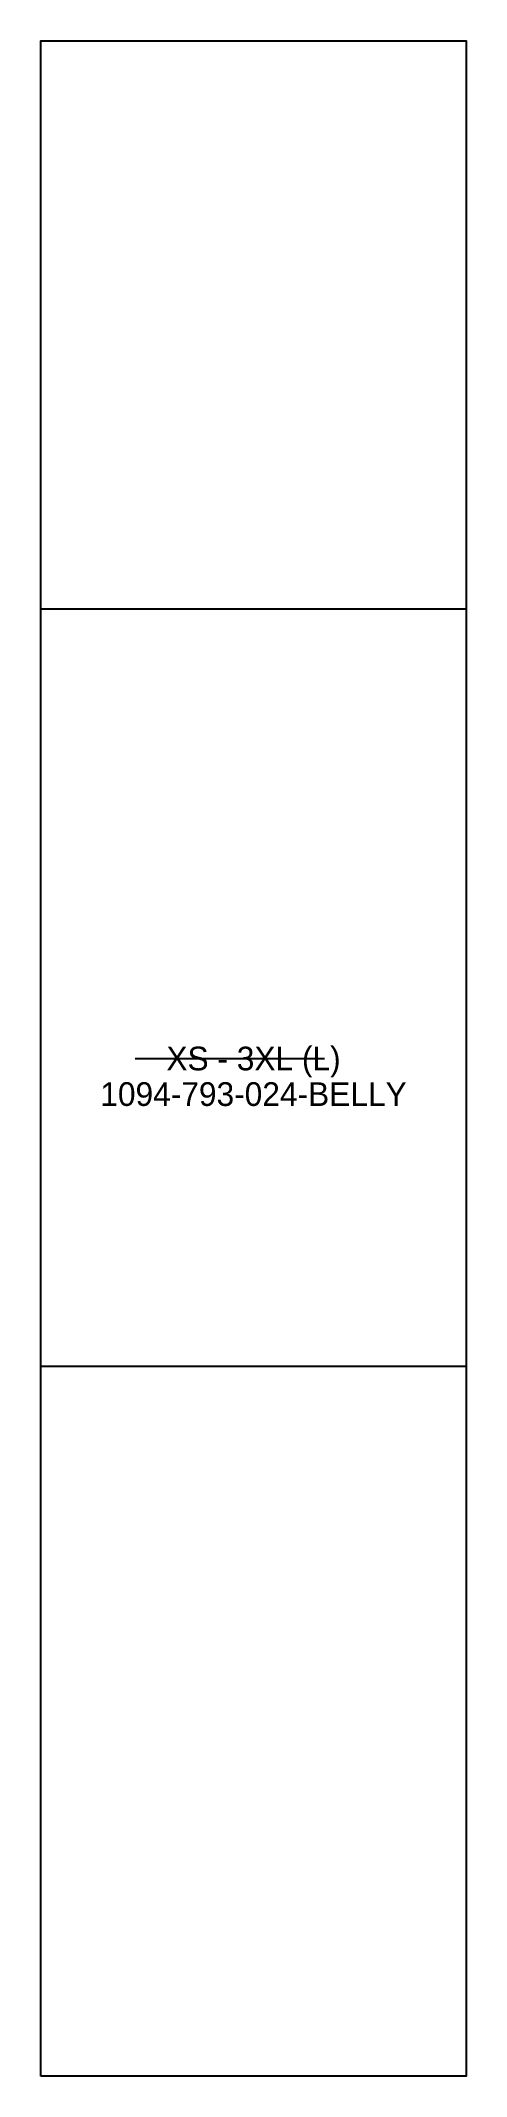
# Model space of a CAD drawing. Header units: inches. Extents: x 0 to 2.2, y 0 to 10.8.
import ezdxf
from ezdxf.enums import TextEntityAlignment as Align

# ---------------------------------------------------------------- set-up
doc = ezdxf.new("R2010")
doc.units = ezdxf.units.IN

msp = doc.modelspace()

# ---------------------------------------------------------------- linework, layer by layer
at = {"layer": 'T001L001'}
for points in [[(0, 0), (0, 10.75), (2.25, 10.75), (2.25, 0), (0, 0)], [(0, 0), (0, 10.75), (2.25, 10.75), (2.25, 0), (0, 0)], [(0, 0), (0, 10.75), (2.25, 10.75), (2.25, 0), (0, 0)], [(0, 0), (0, 7.75), (2.25, 7.75), (2.25, 0), (0, 0)], [(0, 0), (0, 7.75), (2.25, 7.75), (2.25, 0), (0, 0)], [(0, 0), (0, 7.75), (2.25, 7.75), (2.25, 0), (0, 0)], [(0, 0), (0, 7.75), (2.25, 7.75), (2.25, 0), (0, 0)], [(0, 0), (0, 7.75), (2.25, 7.75), (2.25, 0), (0, 0)], [(0, 0), (0, 7.75), (2.25, 7.75), (2.25, 0), (0, 0)], [(0, 0), (0, 7.75), (2.25, 7.75), (2.25, 0), (0, 0)], [(0.5, 5.375), (1.5, 5.375)], [(0, 0), (0, 3.75), (2.25, 3.75), (2.25, 0), (0, 0)], [(0, 0), (0, 3.75), (2.25, 3.75), (2.25, 0), (0, 0)], [(0, 0), (0, 3.75), (2.25, 3.75), (2.25, 0), (0, 0)], [(0, 0), (0, 3.75), (2.25, 3.75), (2.25, 0), (0, 0)], [(0, 0), (0, 3.75), (2.25, 3.75), (2.25, 0), (0, 0)]]:
    msp.add_lwpolyline(points, dxfattribs=at)

# ---------------------------------------------------------------- texts
at = {"layer": 'ABC'}
for s, p in [('XS - 3XL (L)', (1.125, 5.375)), ('1094-793-024-BELLY', (1.125, 5.187))]:
    msp.add_text(s, height=0.1252, dxfattribs=at).set_placement(p, align=Align.MIDDLE_CENTER)

doc.saveas('drawing.dxf')
